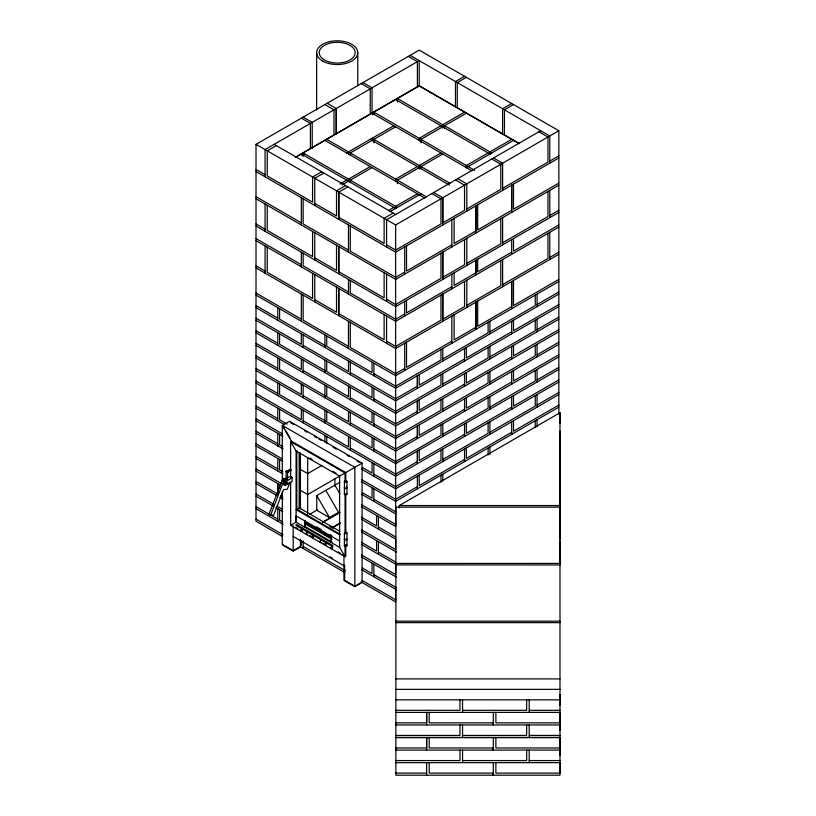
<?xml version="1.0" encoding="UTF-8"?>
<svg xmlns="http://www.w3.org/2000/svg" width="816" height="816" viewBox="0 0 816 816"><rect width="100%" height="100%" fill="white"/><g stroke="black" fill="none" stroke-linecap="round" stroke-linejoin="round"><path stroke-width="1.22" d="M282.326 536.438L256.01 521.24L256.01 144.35L419.21 50.123L558.838 130.744L558.838 414.11M277.766 508.684L277.766 521.24L277.766 519.149L256.01 506.583M277.766 493.609L277.766 483.551L277.766 494.027L256.01 481.46M277.766 433.306L277.766 445.862L277.766 443.771L256.01 431.205M279.582 459.479L279.582 469.945L282.805 471.811M279.582 434.347L279.582 444.822L282.805 446.689M303.154 295.106L303.154 320.229L348.483 346.402M303.154 253.235L303.154 265.792L348.483 291.965L348.483 294.056L348.483 279.398M303.154 198.788L303.154 223.921L348.483 250.094M307.683 514.253L307.683 457.592M312.579 273.329L312.579 298.462L267.25 272.289L267.25 247.156M312.579 231.458L312.579 256.581L267.25 230.408L267.25 205.285M339.925 482.215L316.751 495.598L316.751 510.255L329.45 517.579L338.518 512.346L325.819 490.365M324.911 410.275L324.911 422.831L324.911 420.74L279.582 394.567L279.582 384.101M324.911 385.142L324.911 397.708L324.911 395.617L279.582 369.444L279.582 358.969M324.911 360.019L324.911 372.575L324.911 370.484L279.582 344.311L279.582 333.846M324.911 334.886L324.911 347.453L324.911 345.362L279.582 319.189L279.582 308.713M326.726 411.315L326.726 421.79L372.055 447.964L372.055 437.488M326.726 386.192L326.726 396.658L372.055 422.831L372.055 412.366M326.726 361.06L326.726 371.535L372.055 397.708L372.055 387.233M326.726 335.937L326.726 346.402L372.055 372.575L372.055 362.11M334.886 486.234L334.886 478.839M327.175 103.255L336.243 108.497L336.243 133.62L370.25 113.985L370.25 88.862L361.182 83.63M347.851 186.905L338.783 192.137L338.783 217.27L384.122 243.443L384.122 218.311L393.19 213.078M350.299 322.33L350.299 347.453L395.638 373.626L404.695 368.393M350.299 280.449L350.299 293.015L395.638 319.189L404.695 313.956L404.695 316.047L404.695 301.39M350.299 226.012L350.299 251.134L395.638 277.307L404.695 272.075M372.055 462.611L372.055 473.086L362.345 467.476M384.122 314.629L384.122 339.762L338.783 313.589L338.783 288.456L338.783 315.68M384.122 272.758L384.122 297.881L338.783 271.708L338.783 246.585L338.783 273.799M361.366 506.695L395.678 526.504L395.638 224.961L256.01 144.35M417.394 463.661L417.394 451.095L417.394 461.57L395.638 474.137L350.299 447.964M417.394 438.539L417.394 425.972L417.394 436.438L395.638 449.004L350.299 422.831M417.394 413.406L417.394 400.85L417.394 411.315L395.638 423.881L350.299 397.708M417.394 388.283L417.394 375.717L417.394 386.192L395.638 398.749L350.299 372.575M419.21 475.177L419.21 485.653L464.539 459.479L464.539 461.57L464.539 449.004M419.21 450.055L419.21 460.52L464.539 434.347L464.539 436.448L464.539 423.881M419.21 424.922L419.21 435.397L464.539 409.224L464.539 411.315L464.539 398.749M419.21 399.799L419.21 410.264L464.539 384.101L464.539 386.192L464.539 373.626M419.21 374.677L419.21 385.142L464.539 358.969L464.539 361.06L464.539 348.503M426.646 750.077L426.646 737.511L426.646 747.976L395.872 747.976M426.646 724.945L426.646 712.388L426.646 722.854L395.872 722.854M433.714 192.505L442.782 197.747L442.782 222.87L464.539 210.304L464.539 185.181L455.471 179.948M466.354 447.964L466.354 458.429L511.683 432.256L511.683 434.347L511.683 421.79M466.354 422.831L466.354 433.306L511.683 407.133L511.683 409.224L511.683 396.658M466.354 397.708L466.354 408.173L511.683 382L511.683 384.101L511.683 371.535M466.354 372.575L466.354 383.051L511.683 356.878L511.683 358.969L511.683 346.412M466.354 347.453L466.354 357.928L511.683 331.755L511.683 333.846L511.683 321.28M493.313 762.634L493.313 775.2L493.313 773.109L429.206 773.109L429.206 762.634M493.313 737.511L493.313 750.077L493.313 747.976L429.206 747.976L429.206 737.511M493.313 712.388L493.313 724.945L493.313 722.854L429.206 722.854L429.206 712.388M513.499 420.74L513.499 431.205L558.838 405.032M513.499 395.617L513.499 406.082L558.838 379.909M513.499 370.484L513.499 380.96L558.838 354.787M513.499 345.362L513.499 355.827L558.838 329.654M513.499 320.239L513.499 330.704L558.838 304.531M559.99 755.341L559.99 737.511L395.872 737.511M559.99 730.218L559.99 712.388L395.872 712.399M559.99 705.085L559.99 694.62M559.99 552.136L559.99 564.958L395.872 564.896M559.99 550.912L559.99 541.661M559.99 539.835L559.99 412.743L399.259 505.543L399.259 507.868M289.17 482.307L289.792 482.786L287.242 489.274L283.58 489.6L273.615 515.253L270.586 515.324L284.243 479.512L287.334 479.4M285.243 481.287L285.202 485.408L292.087 481.491L292.087 477.299L290.639 476.462C277.409 481.103 286.528 483.602 292.087 477.299M287.405 479.563L285.773 478.513L282.795 478.676L269.045 514.141L271.728 514.743M283.886 484.551L283.672 480.604L285.07 481.562M289.731 469.659L286.161 471.515L286.11 478.972M287.558 479.839L287.609 472.352L290.914 470.24M302.308 529.064L302.828 528.176M326.002 542.742L326.512 541.855M287.528 484.286L285.682 484.296M283.795 480.451L285.335 481.205M276.318 145.605L267.25 150.838L267.25 175.97L312.579 202.144L312.579 177.011L321.647 171.778M295.3 157.264L310.406 148.543L310.406 123.41L301.339 118.177M312.222 147.492L333.979 134.926L333.979 109.803L324.911 104.57M372.055 112.945L417.394 86.771L417.394 61.649L408.326 56.406M295.902 157.141L301.339 154L395.627 208.447M303.154 156.448L303.154 152.959L372.055 113.179L471.923 170.83M373.871 114.454L373.871 112.129L395.627 99.562L489.926 154M397.443 102.01L397.443 98.522L419.21 85.955L518.935 143.534M301.859 155.57L304.021 154.326M372.351 114.872L374.544 113.597M464.539 76.296L455.471 81.539L455.471 107.518M466.354 77.347L457.286 82.579L457.286 107.712L502.615 133.885M346.667 152.959L393.822 125.735M372.055 140.393L350.299 152.959L350.299 155.285M395.627 126.786L373.871 139.342L373.871 142.841M323.83 173.033L314.762 178.265L314.762 205.489M340.139 183.947L346.667 180.173M370.25 166.566L348.483 179.132L348.483 181.458M440.966 125.735L419.21 138.302L419.21 140.627M464.539 112.129L442.782 124.695L442.782 128.183M341.955 184.997L348.483 181.223M372.055 167.617L350.299 180.173L350.299 182.692M442.782 126.786L421.015 139.342L421.015 142.841M466.354 113.179L444.587 125.735L444.587 128.255M345.586 185.599L336.518 190.832L336.518 215.954L314.762 203.398M511.683 103.52L502.615 108.752L502.615 134.742M513.499 104.57L504.431 109.803L504.431 134.926L519.547 143.657M417.394 166.566L395.627 179.132L395.627 181.642M440.966 152.959L419.21 165.515L419.21 169.014M419.21 167.617L397.443 180.173L397.443 183.671M442.782 154L421.015 166.566L421.015 168.892M388.375 210.538L393.822 207.397M417.394 193.79L395.627 206.346L395.627 208.672M488.111 152.959L466.354 165.515L466.354 167.851M511.683 139.342L489.926 151.909L489.926 154.234M390.058 211.66L421.015 193.79M466.354 167.617L513.499 140.393M540.702 130.744L386.57 219.728L386.57 246.952M395.638 224.961L558.838 130.744M466.803 208.998L500.81 189.363L500.81 164.24L491.742 159.008M502.615 188.323L547.954 162.149L547.954 137.027L538.886 131.784M549.77 161.099L558.838 155.866M558.838 157.957L395.638 252.185L256.01 171.574M451.85 244.851L406.511 271.024L406.511 245.902M558.838 183.09L513.499 209.263L513.499 184.13M558.838 185.181L395.638 279.398L256.01 198.788M466.803 263.435L500.81 243.811L500.81 218.678M502.615 242.76L547.954 216.587L547.954 191.464M549.77 215.546L558.838 210.304M558.838 212.405L395.638 306.622L256.01 226.012M451.85 286.732L406.511 312.905L406.511 300.339M511.683 252.185L477.686 271.81L477.686 259.253M558.838 224.961L513.499 251.134L513.499 238.578M558.838 227.062L395.638 321.28L256.01 240.669M466.803 305.317L500.81 285.682L500.81 260.559M502.615 284.641L547.954 258.468L547.954 233.335M549.77 257.417L558.838 252.185M558.838 254.276L395.638 348.503L256.01 267.893M451.85 341.17L406.511 367.343L406.511 342.22M558.838 279.409L513.499 305.582L513.499 280.449M558.838 281.5L395.638 375.717L256.01 295.106M442.782 358.969L488.111 332.795L488.111 322.33M489.926 331.755L535.255 305.582L535.255 295.106M537.071 304.531L558.838 291.965M558.838 294.066L395.638 388.283L256.01 307.673M558.838 306.622L395.638 400.85L256.01 320.239M442.782 384.091L488.111 357.928L488.111 347.453M489.926 356.878L535.255 330.704L535.255 320.239M537.071 329.654L558.838 317.098M558.838 319.189L395.638 413.406L256.01 332.795M321.973 465.365L307.683 473.606L299.625 468.955M558.838 331.755L395.638 425.972L256.01 345.362M442.782 409.224L488.111 383.051L488.111 372.575M489.926 382L535.255 355.827L535.255 345.362M537.071 354.787L558.838 342.22M558.838 344.311L395.638 438.539L256.01 357.928M282.295 481.318L282.295 425.452L289.558 421.26L362.09 463.141L307.683 494.547L299.625 489.896M558.838 356.878L395.638 451.095L256.01 370.484M442.782 434.347L488.111 408.173L488.111 397.708M489.926 407.133L535.255 380.96L535.255 370.484M537.071 379.909L558.838 367.343M558.838 369.444L395.638 463.661L256.01 383.051M345.77 544.894L345.77 556.318L345.046 556.736L290.639 525.331L296.086 522.189L296.086 515.906L339.599 541.028M309.866 514.233L317.475 509.837M558.838 382L395.638 476.228L256.01 395.617M323.054 521.893L339.058 512.662M322.391 522.699L340.037 512.509M442.782 459.479L488.111 433.306L488.111 422.831M489.926 432.256L535.255 406.082L535.255 395.617M537.071 405.032L558.838 392.476M558.838 394.567L395.638 488.784L361.447 469.057M332.53 527.32L340.129 522.923M332.846 527.554L340.313 523.24M294.27 550.035L299.707 546.893M282.295 491.477L282.295 544.802L293.179 551.086L300.431 546.893L300.431 539.264M331.806 535.694L331.082 536.112L331.082 542.395L331.806 541.977M417.394 486.693L395.638 499.259L361.447 479.522M558.838 407.133L395.638 501.35L361.447 481.613M360.274 583.114L354.838 586.255L344.678 580.4L344.678 565.264M343.954 554.972L343.954 580.4L354.838 586.673L362.09 582.491L362.09 463.141M399.259 505.543L559.99 505.543M559.99 507.154L395.872 507.154L395.872 775.2L559.99 775.2L559.99 431.011M395.872 563.417L559.99 563.417M395.872 621.16L559.99 621.16M395.872 622.639L559.99 622.639M395.872 678.902L559.99 678.902M395.872 689.367L559.99 689.367M395.872 699.842L559.99 699.842M395.872 710.308L459.979 710.308L459.979 699.842M462.55 710.308L526.657 710.308L526.657 699.842M529.217 710.308L559.99 710.308M559.99 722.854L495.883 722.854L495.883 712.388M395.872 724.965L559.99 724.965M395.872 735.44L459.979 735.44L459.979 724.965M462.55 735.44L526.657 735.44L526.657 724.965M529.217 735.44L559.99 735.44M395.872 737.531L559.99 737.531M559.99 747.976L495.883 747.976L495.883 737.511M395.872 750.098L559.99 750.098M395.872 760.563L459.979 760.563L459.979 750.098M462.55 760.563L526.657 760.563L526.657 750.098M529.217 760.563L559.99 760.563M395.872 762.654L559.99 762.634L559.99 773.109L495.883 773.109L495.883 762.634M395.872 773.109L426.646 773.109M410.142 55.366L549.77 135.976L549.77 163.2M418.771 85.476L455.471 106.661M397.443 98.522L491.742 152.959M362.998 82.579L372.055 87.812L372.055 113.801M493.558 157.957L502.615 163.19L502.615 190.414M373.871 112.129L474.698 170.34M457.735 178.633L466.803 183.875L466.803 211.089M450.157 183.396L372.055 138.302L372.055 140.811M370.25 139.342L449.422 185.059M303.154 117.127L312.222 122.369L312.222 148.349M431.899 193.555L440.966 198.788L440.966 223.921L395.638 250.094L386.57 244.851M326.726 139.342L426.584 197.003M324.911 140.393L424.646 197.972M303.154 152.959L397.443 207.397M274.135 144.35L395.638 214.496M256.01 169.473L265.078 174.716M256.01 196.697L301.339 222.87M256.01 223.921L265.078 229.153M314.762 257.836L336.518 270.402L336.518 245.269M386.57 299.299L395.638 304.531L440.966 278.358L440.966 253.225M256.01 238.578L301.339 264.751L301.339 266.842L301.339 252.185M256.01 265.792L265.078 271.024M314.762 299.717L336.518 312.273L336.518 287.15M386.57 341.17L395.638 346.402L440.966 320.229L440.966 295.106M256.01 293.015L301.339 319.189M256.01 305.582L277.766 318.138M373.871 373.626L395.638 386.192L440.966 360.019L440.966 349.544M256.01 318.138L301.339 344.311L301.339 333.846M303.154 345.362L348.483 371.535L348.483 361.06M256.01 330.704L277.766 343.271M373.871 398.749L395.638 411.315L440.966 385.142L440.966 374.677M256.01 343.271L301.339 369.444L301.339 358.969M303.154 370.484L348.483 396.658L348.483 386.192M256.01 355.827L277.766 368.393M373.871 423.881L395.638 436.438L440.966 410.275L440.966 399.799M256.01 368.393L301.339 394.567L301.339 384.101M303.154 395.617L348.483 421.79L348.483 411.315M256.01 380.96L277.766 393.516M373.871 449.004L395.638 461.57L440.966 435.397L440.966 424.922M256.01 393.516L301.339 419.689L301.339 409.224M303.154 420.74L348.483 446.913L348.483 436.448M290.639 422.729L293.903 424.616M304.786 430.899L306.959 432.154M314.578 436.55L316.751 437.804M318.934 439.059L321.106 440.314M333.071 447.229L336.335 449.106M347.218 455.389L349.391 456.644M357.01 461.05L359.183 462.305M256.01 406.082L277.766 418.649M287.14 424.055L279.582 419.689L279.582 409.224M373.871 474.137L395.638 486.693L440.966 460.52L440.966 450.055M256.01 408.173L284.682 424.728M256.01 418.649L282.469 433.928M256.01 420.74L282.805 436.213M309.866 458.113L312.038 459.367M332.714 471.301L335.978 473.188M362.365 492.619L372.055 498.209L372.055 487.744M373.871 499.259L395.638 511.826M256.01 433.306L283.06 448.922M361.447 494.18L395.638 513.917M256.01 443.771L282.469 459.051M361.447 504.645L395.638 524.382M256.01 445.862L282.805 461.336M289.507 469.404L291.159 470.353M289.415 469.424L291.179 470.444M286.426 471.148L287.875 471.995M286.294 471.281L287.824 472.025M286.212 471.393L287.701 472.178M286.181 471.454L287.589 472.413M286.12 471.638L287.558 472.535M256.01 456.338L277.766 468.894M361.366 517.16L376.594 525.953L376.594 515.488M378.41 527.003L395.678 536.969M256.01 458.429L283.06 474.045M361.447 519.302L395.678 539.07L395.638 549.515L361.447 529.778M283.183 478.298L284.672 479.135M282.989 478.411L284.58 479.155M282.907 478.502L284.396 479.288M282.826 478.615L284.315 479.39M283.601 480.787L285.029 481.685M283.57 480.91L285.019 481.746M283.57 484.367L285.335 485.387M283.601 484.459L285.243 485.408M256.01 468.894L281.367 483.541M256.01 470.995L280.265 485M361.366 531.818L396.352 552.024M280.653 495.689L282.805 496.934M361.366 542.283L376.594 551.086L376.594 540.61M378.41 552.126L395.678 562.102M339.721 531.257L299.166 507.848L296.086 509.623L339.599 534.745M256.01 483.551L276.961 495.649M279.878 497.342L283.06 499.168M361.447 544.435L395.678 564.193L395.638 574.637L361.447 554.9M329.858 526.402L333.152 528.299M296.81 509.204L340.323 534.327M316.394 526.789L319.658 528.676M321.647 531.502L329.99 536.316M256.01 494.027L273.646 504.206M276.961 506.124L282.469 509.306M304.847 522.22L331.337 537.52M307.795 524.759L311.11 526.677M323.248 533.684L326.563 535.592M304.643 523.576L332.051 539.396M256.01 496.118L273.411 506.165M275.859 507.583L282.815 511.601M361.386 556.961L396.535 577.259M304.419 526.167L331.622 541.865M345.046 545.312L345.046 556.736L339.599 547.312L296.086 522.189L296.086 450.993L290.639 441.568L291.363 441.15L345.77 472.566L345.77 481.44M295.718 527.422L297.891 528.676M300.074 529.931L302.246 531.185M309.866 535.592L312.038 536.846M322.922 543.13L326.186 545.006M338.15 551.922L340.323 553.177M342.506 554.431L344.678 555.686M282.815 522.067L279.582 520.2L279.582 509.725M362.345 567.977L372.055 573.587L372.055 563.122M373.871 574.637L396.535 587.724M269.045 514.141L270.484 515.151M269.045 514.355L270.626 515.345M256.01 508.684L283.203 524.382M361.814 569.772L396.535 589.815M329.97 556.828L332.173 558.103M293.179 536.428L343.954 565.743M256.01 519.149L282.989 534.735M303.154 546.373L345.25 570.67M362.171 580.441L395.638 599.76M299.86 546.567L344.821 572.516M361.09 581.92L395.638 601.861L395.638 589.295M283.03 544.802L292.169 550.076M334.886 485.122L339.966 493.925M283.03 425.87L284.294 428.063M285.559 430.267L290.006 437.957M291.975 442.201L282.295 425.452L354.838 467.323L354.838 586.673M316.751 495.598L329.45 517.579M559.99 412.743L559.99 423.208M549.77 190.414L549.77 217.637M549.77 232.295L549.77 259.508M537.071 294.066L537.071 306.622M537.071 319.189L537.071 331.755M537.071 344.311L537.071 356.878M537.071 369.444L537.071 382M537.071 394.567L537.071 407.133M537.071 419.689L537.071 426.676M535.255 420.74L535.255 427.717M529.217 699.842L529.217 712.399M529.217 724.965L529.217 737.531M529.217 750.098L529.217 762.654M511.683 212.405L511.683 185.181L511.683 210.304L477.686 229.939L477.686 204.806M511.683 239.618L511.683 254.276M511.683 308.713L511.683 281.5L511.683 306.622L477.686 326.257L477.686 301.124M502.615 217.637L502.615 244.851M502.615 259.508L502.615 286.732M489.926 321.28L489.926 333.846M489.926 346.402L489.926 358.969M489.926 371.535L489.926 384.101M489.926 396.658L489.926 409.224M489.926 421.79L489.926 434.347M489.926 446.913L489.926 454.451M488.111 447.964L488.111 454.94M475.871 233.08L475.871 205.856L475.871 230.979L454.114 243.545L454.114 218.423M475.871 274.951L475.871 260.294L475.871 272.86L454.114 285.427L454.114 272.86M475.871 329.399L475.871 302.175L475.871 327.298L454.114 339.864L454.114 314.741M466.803 238.313L466.803 265.537M466.803 280.184L466.803 307.408M464.539 239.618L464.539 264.751L442.782 277.307L442.782 252.185L442.782 279.398M464.539 281.5L464.539 306.622L442.782 319.189L442.782 294.056L442.782 321.28M462.55 699.842L462.55 712.399M462.55 724.965L462.55 737.531M462.55 750.098L462.55 762.654M451.85 219.728L451.85 246.952M451.85 274.166L451.85 288.823M451.85 316.047L451.85 343.271M442.782 197.747L442.782 224.961M442.782 348.503L442.782 361.06M442.782 373.626L442.782 386.192M442.782 398.749L442.782 411.315M442.782 423.881L442.782 436.448M442.782 449.004L442.782 461.57M442.782 474.137L442.782 481.114M440.966 475.177L440.966 482.154M426.646 762.634L426.646 775.2M419.21 86.578L419.21 60.598L265.078 149.583L265.078 176.807M417.394 476.228L417.394 488.784M404.695 246.952L404.695 274.166M404.695 343.271L404.695 370.484M386.57 274.166L386.57 301.39M386.57 316.047L386.57 343.271M378.41 516.528L378.41 529.094M378.41 541.661L378.41 554.227M373.871 363.161L373.871 375.717M373.871 388.283L373.871 400.85M373.871 413.406L373.871 425.972M373.871 438.539L373.871 451.095M373.871 463.661L373.871 476.228M373.871 488.784L373.871 501.35M373.871 564.172L373.871 576.728M357.755 52.673L357.755 85.813M350.299 362.11L350.299 374.677M350.299 387.233L350.299 399.799M350.299 412.366L350.299 424.922M350.299 437.488L350.299 450.055M348.483 151.909L348.483 154.418M348.483 224.961L348.483 252.185M348.483 321.28L348.483 348.503M346.963 481.511L346.963 494.068M346.963 532.96L346.963 545.527M345.77 494.139L345.77 532.205M345.046 480.593L345.046 472.984L290.639 441.568L290.639 477.105M345.046 494.557L345.046 532.624M344.403 481.511L344.403 494.068M344.403 532.96L344.403 545.527M339.599 547.312L339.599 476.126L296.086 450.993L296.81 450.575L296.81 509.051M338.783 192.137L338.783 219.361M336.243 108.497L336.243 134.477M330.715 534.602L330.715 536.928M330.358 534.551L330.358 536.948M326.726 436.448L326.726 443.425M324.911 435.397L324.911 442.374M320.923 528.941L320.923 531.267M316.628 52.673L316.628 110.038M314.762 232.713L314.762 259.927M314.762 274.584L314.762 301.808M303.154 334.886L303.154 347.453M303.154 360.019L303.154 372.575M303.154 385.142L303.154 397.708M303.154 410.275L303.154 422.831M303.154 540.926L303.154 548.464M301.339 197.747L301.339 224.961M301.339 294.056L301.339 321.28M301.339 540.671L301.339 545.323M300.431 452.819L300.431 508.756M299.166 452.564L299.166 509.102M293.179 525.657L293.179 551.086M290.639 482.185L290.639 525.331M279.582 484.602L279.582 488.09M277.766 307.673L277.766 320.239M277.766 332.795L277.766 345.362M277.766 357.928L277.766 370.484M277.766 383.051L277.766 395.617M277.766 408.173L277.766 420.74M277.766 458.429L277.766 470.995M265.078 204.02L265.078 231.244M265.078 245.902L265.078 273.125M320.892 542.314A1.285 0.745 -60 0 1 320.056 541.355A1.285 0.745 -60 0 1 321.535 540.161M326.329 545.455A1.285 0.745 -60 0 1 325.492 544.496A1.285 0.745 -60 0 1 326.971 543.303M302.308 530.879A1.285 0.745 -60 0 1 301.114 531.257A1.285 0.745 -60 0 1 301.277 529.768A1.285 0.745 -60 0 1 302.501 529.125M307.754 534.021A1.285 0.745 -60 0 1 306.561 534.398A1.285 0.745 -60 0 1 306.714 532.909A1.285 0.745 -60 0 1 307.938 532.256M346.321 544.884A1.285 0.745 0 0 1 346.729 545.945A1.285 0.745 0 0 1 344.862 546.088A1.285 0.745 0 0 1 344.78 544.996M346.321 538.601A1.285 0.745 0 0 1 346.729 539.662A1.285 0.745 0 0 1 344.862 539.804A1.285 0.745 0 0 1 344.78 538.713M346.321 493.435A1.285 0.745 0 0 1 346.729 494.496A1.285 0.745 0 0 1 344.862 494.639A1.285 0.745 0 0 1 344.78 493.547M346.321 487.152A1.285 0.745 0 0 1 346.729 488.213A1.285 0.745 0 0 1 344.862 488.356A1.285 0.745 0 0 1 344.78 487.264M282.499 480.93A1.663 0.959 -60 0 1 282.642 480.532M286.304 482.572C287.181 484.439 287.691 480.063 286.304 482.572M296.412 524.474L295.902 525.361L332.418 546.445A1.285 0.745 -60 0 1 332.01 548.423A1.285 0.745 -60 0 1 330.898 547.791A1.285 0.745 -60 0 1 332.418 546.445L332.928 545.557L296.412 524.474M305.327 520.404L304.603 520.822L304.603 527.105L305.327 526.687L305.327 520.404M312.977 537.387A1.285 0.745 -60 0 0 313.385 535.398A1.285 0.745 -60 0 0 311.865 536.744A1.285 0.745 -60 0 0 312.977 537.387M344.78 533.48A1.285 0.745 0 0 0 346.922 533.154A1.285 0.745 0 0 0 345.352 532.246A1.285 0.745 0 0 0 344.78 533.48M344.78 482.032A1.285 0.745 0 0 0 346.922 481.705A1.285 0.745 0 0 0 345.352 480.797A1.285 0.745 0 0 0 344.78 482.032M327.614 61.445A17.972 10.373 0 0 0 355.154 53.081A17.972 10.373 0 0 0 328.817 43.493A17.972 10.373 0 0 0 327.614 61.445M322.657 61.067A20.563 11.873 0 0 0 357.061 55.743A20.563 11.873 0 0 0 331.867 41.208A20.563 11.873 0 0 0 322.657 61.067"/></g></svg>
